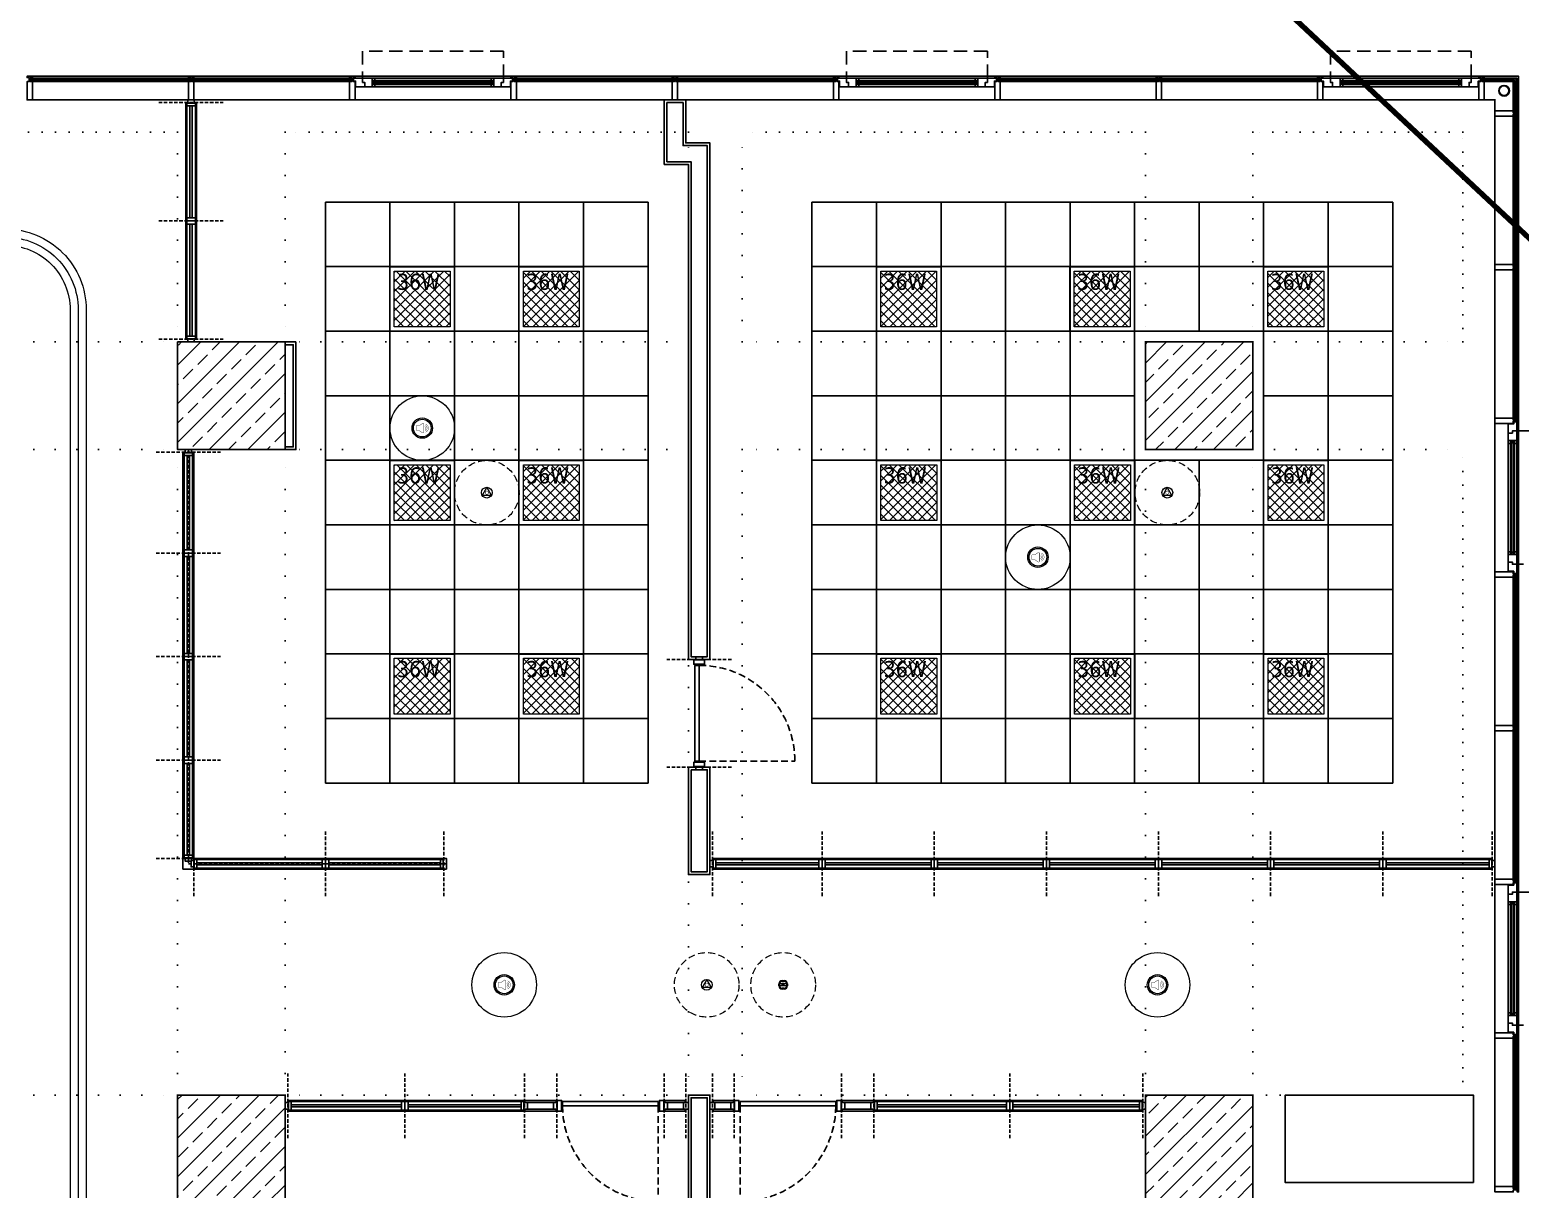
# Model space of a CAD drawing. Header units: centimetres. Extents: x 405564 to 502064, y 46284 to 60634.
# Drawn here: x 464612 to 465998, y 56045 to 57123 of the extents above; entities that cross this region are included whole.
import ezdxf
from ezdxf.enums import TextEntityAlignment as Align
from ezdxf.xclip import XClip

# ---------------------------------------------------------------- set-up
doc = ezdxf.new("R2010")
doc.units = ezdxf.units.CM
doc.header["$XCLIPFRAME"] = 0
for name, pattern in [('( Hidden )', [0.375, 0.25, -0.125]), ('ACAD_ISO07W100', [3, 0, -3]), ('BORDER', [1.75, 0.5, -0.25, 0.5, -0.25, 0, -0.25]), ('DASHDOT', [25.4, 12.7, -6.35, 0, -6.35]), ('DOT', [0.25, 0, -0.25]), ('HIDDEN', [9.525, 6.35, -3.175])]:
    doc.linetypes.add(name, pattern=pattern)
doc.layers.get('0').update_dxf_attribs({"color": 8, "lineweight": 9})
for name, color, linetype, lineweight in [('---___EB_draft00_parselsiniri', 8, 'BORDER', 9), ('0-KRCN-AYDINLATMA-130426', 8, 'Continuous', 9), ('0-KRCN-MİMARİ-220526', 8, 'Continuous', 9)]:
    doc.layers.add(name, color=color, linetype=linetype, lineweight=lineweight)
for name, color, linetype in [('0-KRCN-ASMATAVAN-130426', 8, 'Continuous'), ('AS_DOS_TERAS_UST', 8, 'ACAD_ISO07W100'), ('AS_DUV_ALCIPAN_YANGINA-SUYA DAYANIMLI', 8, 'Continuous'), ('AS_DUV_CAMBOLME', 8, 'Continuous'), ('AS_DUV_CAMBOLME_AHSAP', 8, 'Continuous'), ('AS_DUV_CAMBOLME_AKS', 8, 'HIDDEN'), ('AS_DUV_CAMBOLME_AL PROFIL', 8, 'Continuous'), ('AS_DUV_CAMBOLME_JALUZI', 8, 'Continuous'), ('AS_GOR_UZAK2', 8, 'Continuous'), ('AS_PRFL_ALU', 8, 'Continuous'), ('AS_PRFL_CAM', 8, 'Continuous'), ('AS_TA_BETONARME', 5, 'Continuous'), ('AS_TA_TARAMA', 8, 'Continuous'), ('AS_TEFR_CIHAZ', 8, 'Continuous'), ('AS_TES_SUZGEC', 171, 'Continuous')]:
    doc.layers.add(name, color=color, linetype=linetype)
doc.styles.add('2', font='arial.ttf', dxfattribs={"width": 0.9, "height": 200})
doc.styles.add('TAHOMA', font='tahoma.ttf')
pattern_1 = [(225, (17560.68, -7819.299), (17.96051, -17.96051), []), (225, (17542.72, -7819.299), (17.96051, -17.96051), [12.7, -6.35])]

# ---------------------------------------------------------------- blocks, each defined once
blk = doc.blocks.new('ABB 6131-51-24-500')
at = {"layer": '0-KRCN-AYDINLATMA-130426'}
for p, q in [((-4, -1), (-4, 1)), ((3.2, 1), (-3.2, 1)), ((-3.2, -0.8), (-3.2, 0.8)), ((-1, 4), (1, 4)), ((-1, -0.9), (-1, 1)), ((-0.8, 3.2), (0.8, 3.2)), ((1, -0.9), (1, 1)), ((3.2, 0.8), (3.2, -0.8)), ((4, 1), (4, -1)), ((3.2, -0.9), (-3.2, -0.9)), ((1, -4), (-1, -4)), ((0.8, -3.2), (-0.8, -3.2))]:
    blk.add_line(p, q, dxfattribs=at)
at = {"layer": '0-KRCN-AYDINLATMA-130426', "linetype": 'HIDDEN'}
blk.add_circle((0, 0), 30, dxfattribs=at)
at = {"layer": '0-KRCN-AYDINLATMA-130426'}
for centre, radius in [((-0.5, 0), 0.089), ((0, 0), 0.16), ((0.5, 0), 0.089)]:
    blk.add_circle(centre, radius, dxfattribs=at)
for centre, radius, start, end in [((-1, 1), 3.01, 90, 180), ((-0.8, 0.8), 2.41, 90, 180), ((0.8, 0.8), 2.41, 0, 90), ((1, 1), 3.01, 0, 90), ((-1, -1), 3.01, 180, 270), ((-0.8, -0.8), 2.41, 180, 270), ((0.8, -0.8), 2.41, 270, 0), ((1, -1), 3.01, 270, 0)]:
    blk.add_arc(centre, radius, start, end, dxfattribs=at)
blk = doc.blocks.new('AST-OD-OD')
at = {"layer": '0-KRCN-AYDINLATMA-130426'}
for p, q in [((0.3, 5), (-4, -2.5)), ((4.6, -2.5), (0.3, 5)), ((4.6, -2.5), (-4, -2.5))]:
    blk.add_line(p, q, dxfattribs=at)
at = {"layer": '0-KRCN-AYDINLATMA-130426', "linetype": 'HIDDEN'}
blk.add_circle((0.3, 0), 30, dxfattribs=at)
at = {"layer": '0-KRCN-AYDINLATMA-130426'}
blk.add_circle((0.3, 0), 5, dxfattribs=at)
at = {"layer": '0-KRCN-AYDINLATMA-130426', "style": '2'}
blk.add_text('O', height=3.43, dxfattribs=at).set_placement((0.3, 0), align=Align.MIDDLE)
blk = doc.blocks.new('ASMA TAVA TİPİ HOPARLÖR')
at = {"layer": '0-KRCN-AYDINLATMA-130426', "const_width": 0.317}
blk.add_lwpolyline([(0.3, -4.4, 0.598176), (1.3, -3.9), (1.3, 3.9, 0.598176), (0.3, 4.4), (-2.7, 2.4, -0.147433), (-3, 2.3), (-5.1, 2.3, 0.414214), (-5.7, 1.7), (-5.7, -1.7, 0.414214), (-5.1, -2.3), (-3, -2.3, -0.147433), (-2.7, -2.4)], format="xyb", close=True, dxfattribs=at)
for points in [[(2.4, 1.3, -0.601398), (2.4, -1.3)], [(2.8, 2.5, -0.658812), (2.8, -2.5)], [(3.2, 3.7, -0.680488), (3.2, -3.7)]]:
    blk.add_lwpolyline(points, format="xyb", dxfattribs=at)
at = {"layer": '0-KRCN-AYDINLATMA-130426'}
blk.add_circle((0, 0), 30, dxfattribs=at)
at = {"layer": '0-KRCN-AYDINLATMA-130426', "ltscale": 0.1}
for radius in [9.5, 8.23]:
    blk.add_circle((0, 0), radius, dxfattribs=at)
blk = doc.blocks.new('36W 60x60 cm  SIVA ALTI LED ARMATÜR')
at = {"layer": '0-KRCN-AYDINLATMA-130426'}
h = blk.add_hatch(dxfattribs=at)
h.set_pattern_fill('ANSI37', color=256, scale=2)
h.paths.add_polyline_path([(-26, 26), (26, 26), (26, -26), (-26, -26)])
for points in [[(-30, 30), (30, 30), (30, -30), (-30, -30)], [(-26, 26), (26, 26), (26, -26), (-26, -26)]]:
    blk.add_lwpolyline(points, close=True, dxfattribs=at)
at = {"layer": '0-KRCN-AYDINLATMA-130426', "insert": (-23.5, 23.5), "char_height": 15, "attachment_point": 1, "style": 'TAHOMA'}
blk.add_mtext_dynamic_manual_height_columns('{\\fTahoma|b0|i0|c162|p34;36W}', width=52.946, gutter_width=1.25, heights=[0], dxfattribs=at)
blk = doc.blocks.new('G$C27E741DA')
at = {"layer": '0-KRCN-AYDINLATMA-130426'}
for points in [[(24905.7, 9803.5), (26525.7, 9803.5, -0.414214), (26600.7, 9728.5), (26600.7, 7818.5, -0.414214), (26525.7, 7743.5), (24905.7, 7743.5, -0.414214), (24830.7, 7818.5), (24830.7, 9728.5, -0.414214)], [(24905.7, 9796), (26525.7, 9796, -0.414214), (26593.2, 9728.5), (26593.2, 7818.5, -0.414214), (26525.7, 7751), (24905.7, 7751, -0.414214), (24838.2, 7818.5), (24838.2, 9728.5, -0.414214)], [(24905.7, 9788.5), (26525.7, 9788.5, -0.414214), (26585.7, 9728.5), (26585.7, 7818.5, -0.414214), (26525.7, 7758.5), (24905.7, 7758.5, -0.414214), (24845.7, 7818.5), (24845.7, 9728.5, -0.414214)]]:
    blk.add_lwpolyline(points, format="xyb", close=True, dxfattribs=at)
for name, p in [('36W 60x60 cm  SIVA ALTI LED ARMATÜR', (26913.2, 9738.5)), ('36W 60x60 cm  SIVA ALTI LED ARMATÜR', (27033.2, 9738.5)), ('36W 60x60 cm  SIVA ALTI LED ARMATÜR', (27365.5, 9738.5)), ('36W 60x60 cm  SIVA ALTI LED ARMATÜR', (27545.5, 9738.5)), ('36W 60x60 cm  SIVA ALTI LED ARMATÜR', (27725.5, 9738.5)), ('ASMA TAVA TİPİ HOPARLÖR', (26913.2, 9618.5)), ('36W 60x60 cm  SIVA ALTI LED ARMATÜR', (26913.2, 9558.5)), ('AST-OD-OD', (26972.9, 9558.5)), ('36W 60x60 cm  SIVA ALTI LED ARMATÜR', (27033.2, 9558.5)), ('36W 60x60 cm  SIVA ALTI LED ARMATÜR', (27365.7, 9558.5)), ('36W 60x60 cm  SIVA ALTI LED ARMATÜR', (27545.7, 9558.5)), ('AST-OD-OD', (27605.7, 9558.5)), ('36W 60x60 cm  SIVA ALTI LED ARMATÜR', (27725.7, 9558.5)), ('ASMA TAVA TİPİ HOPARLÖR', (27485.7, 9498.5)), ('36W 60x60 cm  SIVA ALTI LED ARMATÜR', (26913.2, 9378.5)), ('36W 60x60 cm  SIVA ALTI LED ARMATÜR', (27033.2, 9378.5)), ('36W 60x60 cm  SIVA ALTI LED ARMATÜR', (27365.7, 9378.5)), ('36W 60x60 cm  SIVA ALTI LED ARMATÜR', (27545.7, 9378.5)), ('36W 60x60 cm  SIVA ALTI LED ARMATÜR', (27725.7, 9378.5)), ('ASMA TAVA TİPİ HOPARLÖR', (26989.4, 9101)), ('AST-OD-OD', (27177.4, 9101)), ('ABB 6131-51-24-500', (27248.8, 9101)), ('ASMA TAVA TİPİ HOPARLÖR', (27596.9, 9101))]:
    blk.add_blockref(name, p, dxfattribs=at)
blk = doc.blocks.new('OPK-site-surrounding-R01')
at = {"layer": '---___EB_draft00_parselsiniri', "linetype": 'DASHDOT', "ltscale": 5, "const_width": 5, "flags": 128}
blk.add_lwpolyline([(-303.7, 52.5), (22545.3, 391.1), (23723.4, -711), (24047.6, -4450), (-299.9, -4450)], close=True, dxfattribs=at)
blk = doc.blocks.new('catı yagmur inis tip')
at = {"linetype": 'ByBlock'}
for radius in [5, 4.5]:
    blk.add_circle((0, 0), radius, dxfattribs=at)
blk = doc.blocks.new('CBD5 100x300')
at = {"layer": 'AS_DUV_CAMBOLME_AHSAP'}
blk.add_lwpolyline([(-4, 8), (0, 8), (0, 97), (-4, 97)], close=True, dxfattribs=at)
at = {"layer": 'AS_DUV_CAMBOLME_AKS', "ltscale": 0.5}
for points in [[(30, 102.5), (-30, 102.5)], [(30, 2.5), (-30, 2.5)]]:
    blk.add_lwpolyline(points, dxfattribs=at)
at = {"layer": 'AS_DUV_CAMBOLME_AKS'}
blk.add_lwpolyline([(0, 8), (89, 8, 0.414214), (0, 97)], format="xyb", dxfattribs=at)
at = {"layer": 'AS_DUV_CAMBOLME_AL PROFIL'}
for points in [[(-5, 102), (5, 102), (5, 98), (-5, 98)], [(3, 102), (-3, 102), (-3, 105), (3, 105)], [(-5, 3), (5, 3), (5, 7), (-5, 7)], [(3, 3), (-3, 3), (-3, 0), (3, 0)]]:
    blk.add_lwpolyline(points, close=True, dxfattribs=at)
blk = doc.blocks.new('CBD2 225x300')
at = {"layer": 'AS_DUV_CAMBOLME'}
for points in [[(-4, -3), (-5, -3), (-5, -112), (-4, -112)], [(5, -3), (4, -3), (4, -5.5), (4, -112), (5, -112)], [(-4, -113), (-5, -113), (-5, -222), (-4, -222), (-4, -219.5)], [(5, -113), (4, -113), (4, -222), (5, -222)]]:
    blk.add_lwpolyline(points, close=True, dxfattribs=at)
at = {"layer": 'AS_DUV_CAMBOLME_AKS', "ltscale": 0.5}
for points in [[(-30, -2.5), (30, -2.5)], [(-30, -112.5), (30, -112.5)], [(-30, -222.5), (30, -222.5)]]:
    blk.add_lwpolyline(points, dxfattribs=at)
at = {"layer": 'AS_DUV_CAMBOLME_AL PROFIL'}
for points in [[(-3, -3), (3, -3), (3, 0), (-3, 0)], [(-4, -3), (4, -3), (4, -5.5), (-4, -5.5)], [(-4, -112.5), (4, -112.5), (4, -109.5), (-4, -109.5)], [(-4, -112.5), (4, -112.5), (4, -115.5), (-4, -115.5)], [(-4, -222), (4, -222), (4, -219.5), (-4, -219.5)], [(-3, -222), (3, -222), (3, -225), (-3, -225)]]:
    blk.add_lwpolyline(points, close=True, dxfattribs=at)
at = {"layer": 'AS_DUV_CAMBOLME_JALUZI'}
for points in [[(1, -5.5), (-1, -5.5), (-1, -109.5), (1, -109.5)], [(1, -115.5), (-1, -115.5), (-1, -219.5), (1, -219.5)]]:
    blk.add_lwpolyline(points, close=True, dxfattribs=at)
blk = doc.blocks.new('CBD3 385+240x300')
at = {"layer": 'AS_DUV_CAMBOLME'}
for points in [[(-4, -3), (-5, -3), (-5, -95.75), (-4, -95.75)], [(5, -3), (4, -3), (4, -5.5), (4, -95.75), (5, -95.75)], [(-4, -96.75), (-5, -96.75), (-5, -192), (-4, -192)], [(5, -96.75), (4, -96.75), (4, -192), (5, -192)], [(-4, -193), (-5, -193), (-5, -288.25), (-4, -288.25)], [(5, -193), (4, -193), (4, -288.25), (5, -288.25)], [(-4, -289.25), (-5, -289.25), (-5, -379.5), (-4, -379.5), (-4, -377)], [(5, -289.25), (4, -289.25), (4, -379.5), (5, -379.5)], [(127, -381), (127, -380), (5.5, -380), (5.5, -381), (8, -381)], [(237, -381), (237, -380), (128, -380), (128, -381)], [(127, -390), (127, -389), (5.5, -389), (5.5, -390)], [(237, -390), (237, -389), (234.5, -389), (128, -389), (128, -390)]]:
    blk.add_lwpolyline(points, close=True, dxfattribs=at)
at = {"layer": 'AS_DUV_CAMBOLME_AKS', "ltscale": 0.5}
for points in [[(0, 0), (0, -385), (240, -385)], [(-30, -2.5), (30, -2.5)], [(-30, -96.25), (30, -96.25)], [(-30, -192.5), (30, -192.5)], [(-30, -288.75), (30, -288.75)], [(5, -355), (5, -415)], [(127.5, -355), (127.5, -415)], [(237.5, -355), (237.5, -415)], [(-30, -380), (30, -380)]]:
    blk.add_lwpolyline(points, dxfattribs=at)
at = {"layer": 'AS_DUV_CAMBOLME_AL PROFIL'}
for points in [[(-3, -3), (3, -3), (3, 0), (-3, 0)], [(-4, -3), (4, -3), (4, -5.5), (-4, -5.5)], [(-4, -96.25), (4, -96.25), (4, -93.25), (-4, -93.25)], [(-4, -96.25), (4, -96.25), (4, -99.25), (-4, -99.25)], [(-4, -192.5), (4, -192.5), (4, -189.5), (-4, -189.5)], [(-4, -192.5), (4, -192.5), (4, -195.5), (-4, -195.5)], [(-4, -288.75), (4, -288.75), (4, -285.75), (-4, -285.75)], [(-4, -288.75), (4, -288.75), (4, -291.75), (-4, -291.75)], [(-5, -390), (5, -390), (5, -380), (-5, -380)], [(-4, -379.5), (4, -379.5), (4, -377), (-4, -377)], [(-3, -379.5), (3, -379.5), (3, -382.5), (-3, -382.5)], [(5.5, -382), (5.5, -388), (2.5, -388), (2.5, -382)], [(5.5, -381), (5.5, -389), (8, -389), (8, -381)], [(127.5, -381), (127.5, -389), (124.5, -389), (124.5, -381)], [(127.5, -381), (127.5, -389), (130.5, -389), (130.5, -381)], [(237, -381), (237, -389), (234.5, -389), (234.5, -381)], [(237, -380), (237, -390), (240, -390), (240, -380)]]:
    blk.add_lwpolyline(points, close=True, dxfattribs=at)
at = {"layer": 'AS_DUV_CAMBOLME_JALUZI'}
for points in [[(1, -5.5), (-1, -5.5), (-1, -93.25), (1, -93.25)], [(1, -189.5), (-1, -189.5), (-1, -99.25), (1, -99.25)], [(1, -195.5), (-1, -195.5), (-1, -285.75), (1, -285.75)], [(1, -291.75), (-1, -291.75), (-1, -377), (1, -377)], [(124.5, -386), (124.5, -384), (8, -384), (8, -386)], [(234.5, -386), (234.5, -384), (130.5, -384), (130.5, -386)]]:
    blk.add_lwpolyline(points, close=True, dxfattribs=at)
blk = doc.blocks.new('CBD4 730x300')
at = {"layer": 'AS_DUV_CAMBOLME'}
for points in [[(3, 5), (3, 4), (5.5, 4), (103.8, 4), (103.8, 5)], [(208.1, 5), (104.8, 5), (104.8, 4), (208.1, 4)], [(312.4, 5), (209.1, 5), (209.1, 4), (312.4, 4)], [(416.6, 5), (313.4, 5), (313.4, 4), (416.6, 4)], [(520.9, 5), (417.6, 5), (417.6, 4), (520.9, 4)], [(625.2, 5), (521.9, 5), (521.9, 4), (625.2, 4)], [(626.2, 5), (626.2, 4), (727, 4), (727, 5)], [(3, -4), (3, -5), (103.8, -5), (103.8, -4)], [(208.1, -4), (104.8, -4), (104.8, -5), (208.1, -5)], [(312.4, -4), (209.1, -4), (209.1, -5), (312.4, -5)], [(416.6, -4), (313.4, -4), (313.4, -5), (416.6, -5)], [(520.9, -4), (417.6, -4), (417.6, -5), (520.9, -5)], [(625.2, -4), (521.9, -4), (521.9, -5), (625.2, -5)], [(626.2, -4), (626.2, -5), (727, -5), (727, -4), (724.5, -4)]]:
    blk.add_lwpolyline(points, close=True, dxfattribs=at)
at = {"layer": 'AS_DUV_CAMBOLME_AKS', "ltscale": 0.5}
for points in [[(2.5, -30), (2.5, 30)], [(104.3, -30), (104.3, 30)], [(208.6, -30), (208.6, 30)], [(312.9, -30), (312.9, 30)], [(417.1, -30), (417.1, 30)], [(521.4, -30), (521.4, 30)], [(625.7, -30), (625.7, 30)], [(727.5, -30), (727.5, 30)]]:
    blk.add_lwpolyline(points, dxfattribs=at)
at = {"layer": 'AS_DUV_CAMBOLME_AL PROFIL'}
for points in [[(3, -3), (3, 3), (0, 3), (0, -3)], [(3, -4), (3, 4), (5.5, 4), (5.5, -4)], [(104.3, -4), (104.3, 4), (101.3, 4), (101.3, -4)], [(104.3, -4), (104.3, 4), (107.3, 4), (107.3, -4)], [(208.6, -4), (208.6, 4), (205.6, 4), (205.6, -4)], [(208.6, -4), (208.6, 4), (211.6, 4), (211.6, -4)], [(312.9, -4), (312.9, 4), (309.9, 4), (309.9, -4)], [(312.9, -4), (312.9, 4), (315.9, 4), (315.9, -4)], [(417.1, -4), (417.1, 4), (414.1, 4), (414.1, -4)], [(417.1, -4), (417.1, 4), (420.1, 4), (420.1, -4)], [(521.4, -4), (521.4, 4), (518.4, 4), (518.4, -4)], [(521.4, -4), (521.4, 4), (524.4, 4), (524.4, -4)], [(625.7, -4), (625.7, 4), (622.7, 4), (622.7, -4)], [(625.7, -4), (625.7, 4), (628.7, 4), (628.7, -4)], [(727, -4), (727, 4), (724.5, 4), (724.5, -4)], [(727, -3), (727, 3), (730, 3), (730, -3)]]:
    blk.add_lwpolyline(points, close=True, dxfattribs=at)
at = {"layer": 'AS_DUV_CAMBOLME_JALUZI'}
for points in [[(5.5, 1), (5.5, -1), (101.3, -1), (101.3, 1)], [(205.6, 1), (107.3, 1), (107.3, -1), (205.6, -1)], [(309.9, 1), (211.6, 1), (211.6, -1), (309.9, -1)], [(414.1, 1), (315.9, 1), (315.9, -1), (414.1, -1)], [(518.4, 1), (420.1, 1), (420.1, -1), (518.4, -1)], [(622.7, 1), (524.4, 1), (524.4, -1), (622.7, -1)], [(628.7, 1), (628.7, -1), (724.5, -1), (724.5, 1)]]:
    blk.add_lwpolyline(points, close=True, dxfattribs=at)
blk = doc.blocks.new('CBD6 375x300')
at = {"layer": 'AS_DUV_CAMBOLME'}
for points in [[(-264.25, 5), (-264.25, 4), (-372, 4), (-372, 5)], [(-153, 5), (-153, 4), (-155.5, 4), (-263.25, 4), (-263.25, 5)], [(-264.25, -4), (-264.25, -5), (-372, -5), (-372, -4), (-369.5, -4)], [(-153, -4), (-153, -5), (-263.25, -5), (-263.25, -4)]]:
    blk.add_lwpolyline(points, close=True, dxfattribs=at)
at = {"layer": 'AS_DUV_CAMBOLME_AHSAP'}
for points in [[(-123, 5), (-123, 3), (-152, 3), (-152, 5)], [(-28, 4), (-28, 0), (-117, 0), (-117, 4)], [(-3, 5), (-3, 3), (-22, 3), (-22, 5)], [(-123, -3), (-123, -5), (-152, -5), (-152, -3)], [(-3, -3), (-3, -5), (-22, -5), (-22, -3)]]:
    blk.add_lwpolyline(points, close=True, dxfattribs=at)
at = {"layer": 'AS_DUV_CAMBOLME_AKS', "ltscale": 0.5}
for points in [[(-372.5, -30), (-372.5, 30)], [(-263.75, -30), (-263.75, 30)], [(-152.5, -30), (-152.5, 30)], [(-122.5, -30), (-122.5, 30)], [(-22.5, -30), (-22.5, 30)], [(-2.5, -30), (-2.5, 30)]]:
    blk.add_lwpolyline(points, dxfattribs=at)
at = {"layer": 'AS_DUV_CAMBOLME_AKS'}
blk.add_lwpolyline([(-28, 0), (-28, -89, -0.4142136), (-117, 0)], format="xyb", dxfattribs=at)
at = {"layer": 'AS_DUV_CAMBOLME_AL PROFIL'}
for points in [[(-372, -3), (-372, 3), (-375, 3), (-375, -3)], [(-372, -4), (-372, 4), (-369.5, 4), (-369.5, -4)], [(-263.75, -4), (-263.75, 4), (-266.75, 4), (-266.75, -4)], [(-263.75, -4), (-263.75, 4), (-260.75, 4), (-260.75, -4)], [(-153, -4), (-153, 4), (-155.5, 4), (-155.5, -4)], [(-153, -3), (-153, 3), (-149.5, 3), (-149.5, -3)], [(-122, -3), (-122, 3), (-125.5, 3), (-125.5, -3)], [(-122, 5), (-122, -5), (-118, -5), (-118, 5)], [(-23, 5), (-23, -5), (-27, -5), (-27, 5)], [(-23, -3), (-23, 3), (-19.5, 3), (-19.5, -3)], [(0, -3), (0, 3), (-4.5, 3), (-4.5, -3)]]:
    blk.add_lwpolyline(points, close=True, dxfattribs=at)
at = {"layer": 'AS_DUV_CAMBOLME_JALUZI'}
for points in [[(-266.75, 1), (-266.75, -1), (-369.5, -1), (-369.5, 1)], [(-155.5, 1), (-155.5, -1), (-260.75, -1), (-260.75, 1)]]:
    blk.add_lwpolyline(points, close=True, dxfattribs=at)
blk = doc.blocks.new('CBD7 405x300')
at = {"layer": 'AS_DUV_CAMBOLME'}
for points in [[(153, 5), (153, 4), (155.5, 4), (278.25, 4), (278.25, 5)], [(279.25, 5), (279.25, 4), (402, 4), (402, 5)], [(153, -4), (153, -5), (278.25, -5), (278.25, -4)], [(279.25, -4), (279.25, -5), (402, -5), (402, -4), (399.5, -4)]]:
    blk.add_lwpolyline(points, close=True, dxfattribs=at)
at = {"layer": 'AS_DUV_CAMBOLME_AHSAP'}
for points in [[(3, 5), (3, 3), (22, 3), (22, 5)], [(28, 4), (28, 0), (117, 0), (117, 4)], [(123, 5), (123, 3), (152, 3), (152, 5)], [(3, -3), (3, -5), (22, -5), (22, -3)], [(123, -3), (123, -5), (152, -5), (152, -3)]]:
    blk.add_lwpolyline(points, close=True, dxfattribs=at)
at = {"layer": 'AS_DUV_CAMBOLME_AKS', "ltscale": 0.5}
for points in [[(2.5, -30), (2.5, 30)], [(22.5, -30), (22.5, 30)], [(122.5, -30), (122.5, 30)], [(152.5, -30), (152.5, 30)], [(278.75, -30), (278.75, 30)], [(402.5, -30), (402.5, 30)]]:
    blk.add_lwpolyline(points, dxfattribs=at)
at = {"layer": 'AS_DUV_CAMBOLME_AKS'}
blk.add_lwpolyline([(28, 0), (28, -89, 0.4142136), (117, 0)], format="xyb", dxfattribs=at)
at = {"layer": 'AS_DUV_CAMBOLME_AL PROFIL'}
for points in [[(0, -3), (0, 3), (4.5, 3), (4.5, -3)], [(23, -3), (23, 3), (19.5, 3), (19.5, -3)], [(23, 5), (23, -5), (27, -5), (27, 5)], [(122, 5), (122, -5), (118, -5), (118, 5)], [(122, -3), (122, 3), (125.5, 3), (125.5, -3)], [(153, -3), (153, 3), (149.5, 3), (149.5, -3)], [(153, -4), (153, 4), (155.5, 4), (155.5, -4)], [(278.75, -4), (278.75, 4), (275.75, 4), (275.75, -4)], [(278.75, -4), (278.75, 4), (281.75, 4), (281.75, -4)], [(402, -4), (402, 4), (399.5, 4), (399.5, -4)], [(402, -3), (402, 3), (405, 3), (405, -3)]]:
    blk.add_lwpolyline(points, close=True, dxfattribs=at)
at = {"layer": 'AS_DUV_CAMBOLME_JALUZI'}
for points in [[(155.5, 1), (155.5, -1), (275.75, -1), (275.75, 1)], [(281.75, 1), (281.75, -1), (399.5, -1), (399.5, 1)]]:
    blk.add_lwpolyline(points, close=True, dxfattribs=at)
blk = doc.blocks.new('A$C6A10300A')
at = {"layer": 'AS_TA_TARAMA'}
h = blk.add_hatch(dxfattribs=at)
h.set_pattern_fill('ANSI33', color=256, scale=4, angle=180)
h.set_pattern_definition(pattern_1)
h.paths.add_polyline_path([(26685.68, -3801.45), (26785.68, -3801.45), (26785.68, -3901.45), (26685.68, -3901.45)])
h = blk.add_hatch(dxfattribs=at)
h.set_pattern_fill('ANSI33', color=256, scale=4, angle=180)
h.set_pattern_definition(pattern_1)
h.paths.add_polyline_path([(27585.68, -3801.45), (27685.68, -3801.45), (27685.68, -3901.45), (27585.68, -3901.45)])
h = blk.add_hatch(dxfattribs=at)
h.set_pattern_fill('ANSI33', color=256, scale=4, angle=180)
h.set_pattern_definition(pattern_1)
h.paths.add_polyline_path([(26685.68, -4501.45), (26785.68, -4501.45), (26785.68, -4601.45), (26685.68, -4601.45)])
h = blk.add_hatch(dxfattribs=at)
h.set_pattern_fill('ANSI33', color=256, scale=4, angle=180)
h.set_pattern_definition(pattern_1)
h.paths.add_polyline_path([(27585.68, -4501.45), (27685.68, -4501.45), (27685.68, -4601.45), (27585.68, -4601.45)])
at = {"layer": 'AS_DOS_TERAS_UST', "linetype": 'DOT', "ltscale": 80}
for p, q in [((26685.68, -3606.45), (26685.68, -3801.45)), ((26785.68, -3606.45), (26785.68, -3801.45)), ((27160.68, -3801.45), (27160.68, -3606.45)), ((27210.68, -3801.45), (27210.68, -3606.45)), ((27585.68, -3606.45), (27585.68, -3801.45)), ((27685.68, -3606.45), (27685.68, -3801.45)), ((26310.68, -3801.45), (26685.68, -3801.45)), ((27160.68, -3801.45), (26785.68, -3801.45)), ((27585.68, -3801.45), (27210.68, -3801.45)), ((27685.68, -3801.45), (27880.68, -3801.45)), ((26310.68, -3901.45), (26685.68, -3901.45)), ((26685.68, -4501.45), (26685.68, -3901.45)), ((27160.68, -3901.45), (26785.68, -3901.45)), ((26785.68, -4501.45), (26785.68, -3901.45)), ((27160.68, -3901.45), (27160.68, -4501.45)), ((27210.68, -3901.45), (27210.68, -4501.45)), ((27585.68, -3901.45), (27210.68, -3901.45)), ((27585.68, -4501.45), (27585.68, -3901.45)), ((27685.68, -4501.45), (27685.68, -3901.45)), ((27685.68, -3901.45), (27880.68, -3901.45)), ((26310.68, -4501.45), (26685.68, -4501.45)), ((27160.68, -4501.45), (26785.68, -4501.45)), ((27585.68, -4501.45), (27210.68, -4501.45))]:
    blk.add_line(p, q, dxfattribs=at)
at = {"layer": 'AS_DOS_TERAS_UST', "linetype": 'DOT', "ltscale": 50}
for points in [[(27685.68, -4601.45), (27910.68, -4601.45), (27910.68, -3576.45), (23985.68, -3576.45), (23985.68, -3801.45)], [(26685.68, -3606.45), (26310.68, -3606.45)], [(27160.68, -3606.45), (26785.68, -3606.45)], [(27585.68, -3606.45), (27210.68, -3606.45)], [(27880.68, -3801.45), (27880.68, -3606.45), (27685.68, -3606.45)], [(27685.68, -4501.45), (27880.68, -4501.45), (27880.68, -3901.45)]]:
    blk.add_lwpolyline(points, dxfattribs=at)
at = {"layer": 'AS_DUV_ALCIPAN_YANGINA-SUYA DAYANIMLI'}
for points in [[(27158.18, -3576.45), (27158.18, -3616.45), (27180.68, -3616.45), (27180.68, -4096.52), (27160.68, -4096.52), (27160.68, -3636.45), (27138.18, -3636.45), (27138.18, -3576.45)], [(27155.68, -3578.95), (27140.68, -3578.95), (27140.68, -3633.95), (27163.18, -3633.95), (27163.18, -4094.02), (27178.18, -4094.02), (27178.18, -3618.95), (27155.68, -3618.95)], [(26795.68, -3801.45), (26785.68, -3801.45), (26785.68, -3803.95), (26793.18, -3803.95), (26793.18, -3898.95), (26785.68, -3898.95), (26785.68, -3901.45), (26795.68, -3901.45)], [(27160.68, -4196.52), (27160.68, -4296.45), (27180.68, -4296.45), (27180.68, -4196.52)], [(27163.18, -4199.02), (27163.18, -4293.95), (27178.18, -4293.95), (27178.18, -4199.02)], [(26735.68, -5598.95), (26735.68, -5601.45), (26685.68, -5601.45), (26685.68, -5161.45), (27160.68, -5161.45), (27160.68, -4501.45), (27180.68, -4501.45), (27180.68, -5161.45), (27665.68, -5161.45), (27665.68, -5163.95), (27178.18, -5163.95), (27178.18, -4503.95), (27163.18, -4503.95), (27163.18, -5163.95), (26688.18, -5163.95), (26688.18, -5598.95)]]:
    blk.add_lwpolyline(points, close=True, dxfattribs=at)
at = {"layer": 'AS_GOR_UZAK2', "linetype": '( Hidden )', "ltscale": 50}
for points in [[(26988.68, -3556.15), (26988.68, -3531.15), (26857.68, -3531.15), (26857.68, -3556.15)], [(27438.68, -3556.15), (27438.68, -3531.15), (27307.68, -3531.15), (27307.68, -3556.15)], [(27888.68, -3556.15), (27888.68, -3531.15), (27757.68, -3531.15), (27757.68, -3556.15)], [(27930.98, -3884.17), (27955.98, -3884.17), (27955.98, -4008.03), (27930.98, -4008.03)], [(27930.98, -4312.74), (27955.98, -4312.74), (27955.98, -4436.6), (27930.98, -4436.6)]]:
    blk.add_lwpolyline(points, dxfattribs=at)
at = {"layer": 'AS_GOR_UZAK2'}
for points in [[(26550.68, -3554.45), (26695.68, -3554.45)], [(26695.68, -3559.45), (26550.68, -3559.45)], [(26700.68, -3554.45), (26845.68, -3554.45)], [(26845.68, -3559.45), (26700.68, -3559.45)], [(26995.68, -3554.45), (26850.68, -3554.45)], [(27000.68, -3554.45), (27145.68, -3554.45)], [(27145.68, -3559.45), (27000.68, -3559.45)], [(27150.68, -3554.45), (27295.68, -3554.45)], [(27295.68, -3559.45), (27150.68, -3559.45)], [(27445.68, -3554.45), (27300.68, -3554.45)], [(27450.68, -3554.45), (27595.68, -3554.45)], [(27595.68, -3559.45), (27450.68, -3559.45)], [(27600.68, -3554.45), (27745.68, -3554.45)], [(27745.68, -3559.45), (27600.68, -3559.45)], [(27895.68, -3554.45), (27750.68, -3554.45)], [(27932.68, -3586.45), (27932.68, -3554.45), (27900.68, -3554.45)], [(27900.68, -3559.45), (27927.68, -3559.45), (27927.68, -3586.45)], [(26550.68, -3576.45), (26695.68, -3576.45)], [(26700.68, -3576.45), (26845.68, -3576.45)], [(26995.68, -3576.45), (26850.68, -3576.45)], [(27000.68, -3576.45), (27145.68, -3576.45)], [(27150.68, -3576.45), (27295.68, -3576.45)], [(27445.68, -3576.45), (27300.68, -3576.45)], [(27450.68, -3576.45), (27595.68, -3576.45)], [(27600.68, -3576.45), (27745.68, -3576.45)], [(27895.68, -3576.45), (27750.68, -3576.45)], [(27910.68, -3586.45), (27910.68, -3576.45), (27900.68, -3576.45)], [(27910.68, -3591.45), (27910.68, -3729.31)], [(27927.68, -3729.31), (27927.68, -3591.45)], [(27932.68, -3591.45), (27932.68, -3729.31)], [(27910.68, -3734.31), (27910.68, -3872.17)], [(27927.68, -3872.17), (27927.68, -3734.31)], [(27932.68, -3734.31), (27932.68, -3872.17)], [(27910.68, -4015.03), (27910.68, -3877.17)], [(27932.68, -4015.03), (27932.68, -3877.17)], [(27910.68, -4020.03), (27910.68, -4157.88)], [(27927.68, -4157.88), (27927.68, -4020.03)], [(27932.68, -4020.03), (27932.68, -4157.88)], [(27910.68, -4162.88), (27910.68, -4300.74)], [(27927.68, -4300.74), (27927.68, -4162.88)], [(27932.68, -4162.88), (27932.68, -4300.74)], [(27910.68, -4443.6), (27910.68, -4305.74)], [(27932.68, -4443.6), (27932.68, -4305.74)], [(27910.68, -4448.6), (27910.68, -4586.45)], [(27927.68, -4586.45), (27927.68, -4448.6)], [(27932.68, -4448.6), (27932.68, -4586.45)]]:
    blk.add_lwpolyline(points, dxfattribs=at)
at = {"layer": 'AS_PRFL_ALU'}
for points in [[(26548.68, -3559.45), (26550.68, -3559.45), (26550.68, -3576.45), (26545.68, -3576.45), (26545.68, -3559.45), (26547.68, -3559.45), (26547.68, -3555.65), (26545.68, -3555.65), (26545.68, -3554.45), (26550.68, -3554.45), (26550.68, -3555.65), (26548.68, -3555.65)], [(26549.38, -3556.75), (26549.38, -3558.35), (26550.28, -3558.35), (26550.28, -3556.75)], [(26698.68, -3559.45), (26700.68, -3559.45), (26700.68, -3576.45), (26695.68, -3576.45), (26695.68, -3559.45), (26697.68, -3559.45), (26697.68, -3555.65), (26695.68, -3555.65), (26695.68, -3554.45), (26700.68, -3554.45), (26700.68, -3555.65), (26698.68, -3555.65)], [(26696.98, -3556.75), (26696.98, -3558.35), (26696.08, -3558.35), (26696.08, -3556.75)], [(26699.38, -3556.75), (26699.38, -3558.35), (26700.28, -3558.35), (26700.28, -3556.75)], [(26848.68, -3559.45), (26850.68, -3559.45), (26850.68, -3576.45), (26845.68, -3576.45), (26845.68, -3559.45), (26847.68, -3559.45), (26847.68, -3555.65), (26845.68, -3555.65), (26845.68, -3554.45), (26850.68, -3554.45), (26850.68, -3555.65), (26848.68, -3555.65)], [(26846.98, -3556.75), (26846.98, -3558.35), (26846.08, -3558.35), (26846.08, -3556.75)], [(26857.68, -3556.15), (26857.68, -3560.15), (26859.68, -3560.15), (26859.68, -3564.15), (26866.68, -3564.15), (26866.68, -3556.15)], [(26866.68, -3556.15), (26866.68, -3558.25), (26869.18, -3558.25), (26869.18, -3556.15)], [(26867.18, -3560.95), (26867.18, -3559.35), (26868.78, -3559.35), (26868.78, -3560.95)], [(26979.68, -3556.15), (26979.68, -3558.25), (26977.18, -3558.25), (26977.18, -3556.15)], [(26979.18, -3560.95), (26979.18, -3559.35), (26977.58, -3559.35), (26977.58, -3560.95)], [(26988.68, -3556.15), (26988.68, -3560.15), (26986.68, -3560.15), (26986.68, -3564.15), (26979.68, -3564.15), (26979.68, -3556.15)], [(26997.18, -3556.15), (26997.18, -3558.95), (26995.18, -3558.95), (26995.18, -3564.15), (26986.68, -3564.15), (26986.68, -3560.15), (26988.68, -3560.15), (26988.68, -3556.15)], [(26998.68, -3559.45), (27000.68, -3559.45), (27000.68, -3576.45), (26995.68, -3576.45), (26995.68, -3559.45), (26997.68, -3559.45), (26997.68, -3555.65), (26995.68, -3555.65), (26995.68, -3554.45), (27000.68, -3554.45), (27000.68, -3555.65), (26998.68, -3555.65)], [(26999.38, -3556.75), (26999.38, -3558.35), (27000.28, -3558.35), (27000.28, -3556.75)], [(27148.68, -3559.45), (27150.68, -3559.45), (27150.68, -3576.45), (27145.68, -3576.45), (27145.68, -3559.45), (27147.68, -3559.45), (27147.68, -3555.65), (27145.68, -3555.65), (27145.68, -3554.45), (27150.68, -3554.45), (27150.68, -3555.65), (27148.68, -3555.65)], [(27146.98, -3556.75), (27146.98, -3558.35), (27146.08, -3558.35), (27146.08, -3556.75)], [(27149.38, -3556.75), (27149.38, -3558.35), (27150.28, -3558.35), (27150.28, -3556.75)], [(27298.68, -3559.45), (27300.68, -3559.45), (27300.68, -3576.45), (27295.68, -3576.45), (27295.68, -3559.45), (27297.68, -3559.45), (27297.68, -3555.65), (27295.68, -3555.65), (27295.68, -3554.45), (27300.68, -3554.45), (27300.68, -3555.65), (27298.68, -3555.65)], [(27296.98, -3556.75), (27296.98, -3558.35), (27296.08, -3558.35), (27296.08, -3556.75)], [(27307.68, -3556.15), (27307.68, -3560.15), (27309.68, -3560.15), (27309.68, -3564.15), (27316.68, -3564.15), (27316.68, -3556.15)], [(27316.68, -3556.15), (27316.68, -3558.25), (27319.18, -3558.25), (27319.18, -3556.15)], [(27317.18, -3560.95), (27317.18, -3559.35), (27318.78, -3559.35), (27318.78, -3560.95)], [(27429.68, -3556.15), (27429.68, -3558.25), (27427.18, -3558.25), (27427.18, -3556.15)], [(27429.18, -3560.95), (27429.18, -3559.35), (27427.58, -3559.35), (27427.58, -3560.95)], [(27438.68, -3556.15), (27438.68, -3560.15), (27436.68, -3560.15), (27436.68, -3564.15), (27429.68, -3564.15), (27429.68, -3556.15)], [(27447.18, -3556.15), (27447.18, -3558.95), (27445.18, -3558.95), (27445.18, -3564.15), (27436.68, -3564.15), (27436.68, -3560.15), (27438.68, -3560.15), (27438.68, -3556.15)], [(27448.68, -3559.45), (27450.68, -3559.45), (27450.68, -3576.45), (27445.68, -3576.45), (27445.68, -3559.45), (27447.68, -3559.45), (27447.68, -3555.65), (27445.68, -3555.65), (27445.68, -3554.45), (27450.68, -3554.45), (27450.68, -3555.65), (27448.68, -3555.65)], [(27449.38, -3556.75), (27449.38, -3558.35), (27450.28, -3558.35), (27450.28, -3556.75)], [(27598.68, -3559.45), (27600.68, -3559.45), (27600.68, -3576.45), (27595.68, -3576.45), (27595.68, -3559.45), (27597.68, -3559.45), (27597.68, -3555.65), (27595.68, -3555.65), (27595.68, -3554.45), (27600.68, -3554.45), (27600.68, -3555.65), (27598.68, -3555.65)], [(27596.98, -3556.75), (27596.98, -3558.35), (27596.08, -3558.35), (27596.08, -3556.75)], [(27599.38, -3556.75), (27599.38, -3558.35), (27600.28, -3558.35), (27600.28, -3556.75)], [(27748.68, -3559.45), (27750.68, -3559.45), (27750.68, -3576.45), (27745.68, -3576.45), (27745.68, -3559.45), (27747.68, -3559.45), (27747.68, -3555.65), (27745.68, -3555.65), (27745.68, -3554.45), (27750.68, -3554.45), (27750.68, -3555.65), (27748.68, -3555.65)], [(27746.98, -3556.75), (27746.98, -3558.35), (27746.08, -3558.35), (27746.08, -3556.75)], [(27757.68, -3556.15), (27757.68, -3560.15), (27759.68, -3560.15), (27759.68, -3564.15), (27766.68, -3564.15), (27766.68, -3556.15)], [(27766.68, -3556.15), (27766.68, -3558.25), (27769.18, -3558.25), (27769.18, -3556.15)], [(27767.18, -3560.95), (27767.18, -3559.35), (27768.78, -3559.35), (27768.78, -3560.95)], [(27879.68, -3556.15), (27879.68, -3558.25), (27877.18, -3558.25), (27877.18, -3556.15)], [(27879.18, -3560.95), (27879.18, -3559.35), (27877.58, -3559.35), (27877.58, -3560.95)], [(27888.68, -3556.15), (27888.68, -3560.15), (27886.68, -3560.15), (27886.68, -3564.15), (27879.68, -3564.15), (27879.68, -3556.15)], [(27897.18, -3556.15), (27897.18, -3558.95), (27895.18, -3558.95), (27895.18, -3564.15), (27886.68, -3564.15), (27886.68, -3560.15), (27888.68, -3560.15), (27888.68, -3556.15)], [(27898.68, -3559.45), (27900.68, -3559.45), (27900.68, -3576.45), (27895.68, -3576.45), (27895.68, -3559.45), (27897.68, -3559.45), (27897.68, -3555.65), (27895.68, -3555.65), (27895.68, -3554.45), (27900.68, -3554.45), (27900.68, -3555.65), (27898.68, -3555.65)], [(27930.38, -3556.75), (27899.38, -3556.75), (27899.38, -3556.15), (27930.98, -3556.15), (27930.98, -3587.75), (27930.38, -3587.75)], [(27899.38, -3556.75), (27899.38, -3558.35), (27900.28, -3558.35), (27900.28, -3556.75)], [(27928.18, -3558.95), (27928.18, -3587.75), (27928.78, -3587.75), (27928.78, -3558.35), (27899.38, -3558.35), (27899.38, -3558.95)], [(26866.68, -3564.15), (26866.68, -3562.05), (26869.18, -3562.05), (26869.18, -3564.15)], [(26979.68, -3564.15), (26979.68, -3562.05), (26977.18, -3562.05), (26977.18, -3564.15)], [(27316.68, -3564.15), (27316.68, -3562.05), (27319.18, -3562.05), (27319.18, -3564.15)], [(27429.68, -3564.15), (27429.68, -3562.05), (27427.18, -3562.05), (27427.18, -3564.15)], [(27766.68, -3564.15), (27766.68, -3562.05), (27769.18, -3562.05), (27769.18, -3564.15)], [(27879.68, -3564.15), (27879.68, -3562.05), (27877.18, -3562.05), (27877.18, -3564.15)], [(27927.68, -3589.45), (27927.68, -3591.45), (27910.68, -3591.45), (27910.68, -3586.45), (27927.68, -3586.45), (27927.68, -3588.45), (27931.48, -3588.45), (27931.48, -3586.45), (27932.68, -3586.45), (27932.68, -3591.45), (27931.48, -3591.45), (27931.48, -3589.45)], [(27930.38, -3587.75), (27928.78, -3587.75), (27928.78, -3586.85), (27930.38, -3586.85)], [(27930.38, -3590.15), (27928.78, -3590.15), (27928.78, -3591.05), (27930.38, -3591.05)], [(27927.68, -3732.31), (27927.68, -3734.31), (27910.68, -3734.31), (27910.68, -3729.31), (27927.68, -3729.31), (27927.68, -3731.31), (27931.48, -3731.31), (27931.48, -3729.31), (27932.68, -3729.31), (27932.68, -3734.31), (27931.48, -3734.31), (27931.48, -3732.31)], [(27930.38, -3730.61), (27928.78, -3730.61), (27928.78, -3729.71), (27930.38, -3729.71)], [(27930.38, -3733.01), (27928.78, -3733.01), (27928.78, -3733.91), (27930.38, -3733.91)], [(27927.68, -3875.17), (27927.68, -3877.17), (27910.68, -3877.17), (27910.68, -3872.17), (27927.68, -3872.17), (27927.68, -3874.17), (27931.48, -3874.17), (27931.48, -3872.17), (27932.68, -3872.17), (27932.68, -3877.17), (27931.48, -3877.17), (27931.48, -3875.17)], [(27930.38, -3873.47), (27928.78, -3873.47), (27928.78, -3872.57), (27930.38, -3872.57)], [(27930.98, -3884.17), (27926.98, -3884.17), (27926.98, -3886.17), (27922.98, -3886.17), (27922.98, -3893.17), (27930.98, -3893.17)], [(27922.98, -3893.17), (27925.08, -3893.17), (27925.08, -3895.67), (27922.98, -3895.67)], [(27926.18, -3893.67), (27927.78, -3893.67), (27927.78, -3895.27), (27926.18, -3895.27)], [(27930.98, -3893.17), (27928.88, -3893.17), (27928.88, -3895.67), (27930.98, -3895.67)], [(27922.98, -3999.03), (27925.08, -3999.03), (27925.08, -3996.53), (27922.98, -3996.53)], [(27930.98, -4008.03), (27926.98, -4008.03), (27926.98, -4006.03), (27922.98, -4006.03), (27922.98, -3999.03), (27930.98, -3999.03)], [(27926.18, -3998.53), (27927.78, -3998.53), (27927.78, -3996.93), (27926.18, -3996.93)], [(27930.98, -3999.03), (27928.88, -3999.03), (27928.88, -3996.53), (27930.98, -3996.53)], [(27927.68, -4018.03), (27927.68, -4020.03), (27910.68, -4020.03), (27910.68, -4015.03), (27927.68, -4015.03), (27927.68, -4017.03), (27931.48, -4017.03), (27931.48, -4015.03), (27932.68, -4015.03), (27932.68, -4020.03), (27931.48, -4020.03), (27931.48, -4018.03)], [(27930.98, -4016.53), (27928.18, -4016.53), (27928.18, -4014.53), (27922.98, -4014.53), (27922.98, -4006.03), (27926.98, -4006.03), (27926.98, -4008.03), (27930.98, -4008.03)], [(27930.38, -4018.73), (27928.78, -4018.73), (27928.78, -4019.63), (27930.38, -4019.63)], [(27927.68, -4160.88), (27927.68, -4162.88), (27910.68, -4162.88), (27910.68, -4157.88), (27927.68, -4157.88), (27927.68, -4159.88), (27931.48, -4159.88), (27931.48, -4157.88), (27932.68, -4157.88), (27932.68, -4162.88), (27931.48, -4162.88), (27931.48, -4160.88)], [(27930.38, -4159.18), (27928.78, -4159.18), (27928.78, -4158.28), (27930.38, -4158.28)], [(27930.38, -4161.58), (27928.78, -4161.58), (27928.78, -4162.48), (27930.38, -4162.48)], [(27927.68, -4303.74), (27927.68, -4305.74), (27910.68, -4305.74), (27910.68, -4300.74), (27927.68, -4300.74), (27927.68, -4302.74), (27931.48, -4302.74), (27931.48, -4300.74), (27932.68, -4300.74), (27932.68, -4305.74), (27931.48, -4305.74), (27931.48, -4303.74)], [(27930.38, -4302.04), (27928.78, -4302.04), (27928.78, -4301.14), (27930.38, -4301.14)], [(27930.98, -4312.74), (27926.98, -4312.74), (27926.98, -4314.74), (27922.98, -4314.74), (27922.98, -4321.74), (27930.98, -4321.74)], [(27922.98, -4321.74), (27925.08, -4321.74), (27925.08, -4324.24), (27922.98, -4324.24)], [(27926.18, -4322.24), (27927.78, -4322.24), (27927.78, -4323.84), (27926.18, -4323.84)], [(27930.98, -4321.74), (27928.88, -4321.74), (27928.88, -4324.24), (27930.98, -4324.24)], [(27922.98, -4427.6), (27925.08, -4427.6), (27925.08, -4425.1), (27922.98, -4425.1)], [(27930.98, -4436.6), (27926.98, -4436.6), (27926.98, -4434.6), (27922.98, -4434.6), (27922.98, -4427.6), (27930.98, -4427.6)], [(27930.98, -4445.1), (27928.18, -4445.1), (27928.18, -4443.1), (27922.98, -4443.1), (27922.98, -4434.6), (27926.98, -4434.6), (27926.98, -4436.6), (27930.98, -4436.6)], [(27926.18, -4427.1), (27927.78, -4427.1), (27927.78, -4425.5), (27926.18, -4425.5)], [(27930.98, -4427.6), (27928.88, -4427.6), (27928.88, -4425.1), (27930.98, -4425.1)], [(27927.68, -4446.6), (27927.68, -4448.6), (27910.68, -4448.6), (27910.68, -4443.6), (27927.68, -4443.6), (27927.68, -4445.6), (27931.48, -4445.6), (27931.48, -4443.6), (27932.68, -4443.6), (27932.68, -4448.6), (27931.48, -4448.6), (27931.48, -4446.6)], [(27930.38, -4447.3), (27928.78, -4447.3), (27928.78, -4448.2), (27930.38, -4448.2)], [(27927.68, -4589.45), (27927.68, -4591.45), (27910.68, -4591.45), (27910.68, -4586.45), (27927.68, -4586.45), (27927.68, -4588.45), (27931.48, -4588.45), (27931.48, -4586.45), (27932.68, -4586.45), (27932.68, -4591.45), (27931.48, -4591.45), (27931.48, -4589.45)], [(27930.38, -4587.75), (27928.78, -4587.75), (27928.78, -4586.85), (27930.38, -4586.85)]]:
    blk.add_lwpolyline(points, close=True, dxfattribs=at)
for points in [[(26850.68, -3556.15), (26849.18, -3556.15), (26849.18, -3558.95), (26851.18, -3558.95), (26851.18, -3564.15), (26859.68, -3564.15), (26859.68, -3560.15), (26857.68, -3560.15), (26857.68, -3556.15), (26850.68, -3556.15)], [(26977.18, -3556.15), (26869.18, -3556.15)], [(26869.18, -3558.25), (26977.18, -3558.25)], [(27300.68, -3556.15), (27299.18, -3556.15), (27299.18, -3558.95), (27301.18, -3558.95), (27301.18, -3564.15), (27309.68, -3564.15), (27309.68, -3560.15), (27307.68, -3560.15), (27307.68, -3556.15), (27300.68, -3556.15)], [(27427.18, -3556.15), (27319.18, -3556.15)], [(27319.18, -3558.25), (27427.18, -3558.25)], [(27750.68, -3556.15), (27749.18, -3556.15), (27749.18, -3558.95), (27751.18, -3558.95), (27751.18, -3564.15), (27759.68, -3564.15), (27759.68, -3560.15), (27757.68, -3560.15), (27757.68, -3556.15), (27750.68, -3556.15)], [(27877.18, -3556.15), (27769.18, -3556.15)], [(27769.18, -3558.25), (27877.18, -3558.25)], [(26977.18, -3562.05), (26869.18, -3562.05)], [(26869.18, -3564.15), (26977.18, -3564.15)], [(27427.18, -3562.05), (27319.18, -3562.05)], [(27319.18, -3564.15), (27427.18, -3564.15)], [(27877.18, -3562.05), (27769.18, -3562.05)], [(27769.18, -3564.15), (27877.18, -3564.15)], [(27930.98, -3877.17), (27930.98, -3875.67), (27928.18, -3875.67), (27928.18, -3877.67), (27922.98, -3877.67), (27922.98, -3886.17), (27926.98, -3886.17), (27926.98, -3884.17), (27930.98, -3884.17), (27930.98, -3877.17)], [(27922.98, -3895.67), (27922.98, -3996.53)], [(27925.08, -3996.53), (27925.08, -3895.67)], [(27928.88, -3895.67), (27928.88, -3996.53)], [(27930.98, -3996.53), (27930.98, -3895.67)], [(27930.98, -4305.74), (27930.98, -4304.24), (27928.18, -4304.24), (27928.18, -4306.24), (27922.98, -4306.24), (27922.98, -4314.74), (27926.98, -4314.74), (27926.98, -4312.74), (27930.98, -4312.74), (27930.98, -4305.74)], [(27922.98, -4324.24), (27922.98, -4425.1)], [(27925.08, -4425.1), (27925.08, -4324.24)], [(27928.88, -4324.24), (27928.88, -4425.1)], [(27930.98, -4425.1), (27930.98, -4324.24)]]:
    blk.add_lwpolyline(points, dxfattribs=at)
at = {"layer": 'AS_PRFL_CAM'}
for points in [[(26696.98, -3556.15), (26549.38, -3556.15), (26549.38, -3556.75), (26696.98, -3556.75)], [(26696.98, -3558.35), (26549.38, -3558.35), (26549.38, -3558.95), (26696.98, -3558.95)], [(26846.98, -3556.15), (26699.38, -3556.15), (26699.38, -3556.75), (26846.98, -3556.75)], [(26846.98, -3558.35), (26699.38, -3558.35), (26699.38, -3558.95), (26846.98, -3558.95)], [(26867.18, -3559.35), (26867.18, -3558.75), (26979.18, -3558.75), (26979.18, -3559.35)], [(26867.18, -3561.55), (26867.18, -3560.95), (26979.18, -3560.95), (26979.18, -3561.55)], [(27146.98, -3556.15), (26999.38, -3556.15), (26999.38, -3556.75), (27146.98, -3556.75)], [(27146.98, -3558.35), (26999.38, -3558.35), (26999.38, -3558.95), (27146.98, -3558.95)], [(27296.98, -3556.15), (27149.38, -3556.15), (27149.38, -3556.75), (27296.98, -3556.75)], [(27296.98, -3558.35), (27149.38, -3558.35), (27149.38, -3558.95), (27296.98, -3558.95)], [(27317.18, -3559.35), (27317.18, -3558.75), (27429.18, -3558.75), (27429.18, -3559.35)], [(27317.18, -3561.55), (27317.18, -3560.95), (27429.18, -3560.95), (27429.18, -3561.55)], [(27596.98, -3556.15), (27449.38, -3556.15), (27449.38, -3556.75), (27596.98, -3556.75)], [(27596.98, -3558.35), (27449.38, -3558.35), (27449.38, -3558.95), (27596.98, -3558.95)], [(27746.98, -3556.15), (27599.38, -3556.15), (27599.38, -3556.75), (27746.98, -3556.75)], [(27746.98, -3558.35), (27599.38, -3558.35), (27599.38, -3558.95), (27746.98, -3558.95)], [(27767.18, -3559.35), (27767.18, -3558.75), (27879.18, -3558.75), (27879.18, -3559.35)], [(27767.18, -3561.55), (27767.18, -3560.95), (27879.18, -3560.95), (27879.18, -3561.55)], [(27928.78, -3730.61), (27928.78, -3590.15), (27928.18, -3590.15), (27928.18, -3730.61)], [(27930.98, -3730.61), (27930.98, -3590.15), (27930.38, -3590.15), (27930.38, -3730.61)], [(27928.78, -3873.47), (27928.78, -3733.01), (27928.18, -3733.01), (27928.18, -3873.47)], [(27930.98, -3873.47), (27930.98, -3733.01), (27930.38, -3733.01), (27930.38, -3873.47)], [(27925.58, -3893.67), (27926.18, -3893.67), (27926.18, -3998.53), (27925.58, -3998.53)], [(27927.78, -3893.67), (27928.38, -3893.67), (27928.38, -3998.53), (27927.78, -3998.53)], [(27928.78, -4159.18), (27928.78, -4018.73), (27928.18, -4018.73), (27928.18, -4159.18)], [(27930.98, -4159.18), (27930.98, -4018.73), (27930.38, -4018.73), (27930.38, -4159.18)], [(27928.78, -4302.04), (27928.78, -4161.58), (27928.18, -4161.58), (27928.18, -4302.04)], [(27930.98, -4302.04), (27930.98, -4161.58), (27930.38, -4161.58), (27930.38, -4302.04)], [(27925.58, -4322.24), (27926.18, -4322.24), (27926.18, -4427.1), (27925.58, -4427.1)], [(27927.78, -4322.24), (27928.38, -4322.24), (27928.38, -4427.1), (27927.78, -4427.1)], [(27928.78, -4587.75), (27928.78, -4447.3), (27928.18, -4447.3), (27928.18, -4587.75)], [(27930.98, -4587.75), (27930.98, -4447.3), (27930.38, -4447.3), (27930.38, -4587.75)]]:
    blk.add_lwpolyline(points, close=True, dxfattribs=at)
at = {"layer": 'AS_TA_BETONARME'}
for points in [[(26685.68, -3801.45), (26785.68, -3801.45), (26785.68, -3901.45), (26685.68, -3901.45)], [(27585.68, -3801.45), (27685.68, -3801.45), (27685.68, -3901.45), (27585.68, -3901.45)], [(26685.68, -4501.45), (26785.68, -4501.45), (26785.68, -4601.45), (26685.68, -4601.45)], [(27585.68, -4501.45), (27685.68, -4501.45), (27685.68, -4601.45), (27585.68, -4601.45)]]:
    blk.add_lwpolyline(points, close=True, dxfattribs=at)
at = {"layer": 'AS_TEFR_CIHAZ'}
blk.add_lwpolyline([(27890.68, -4582.83), (27890.68, -4501.45), (27715.68, -4501.45), (27715.68, -4582.83)], close=True, dxfattribs=at)
ref = blk.add_blockref('OPK-site-surrounding-R01', (5135.68, -3851.45))
XClip(ref).set_block_clipping_path([(-5135.679684336, -9648.5463532069), (26364.320315664, 3851.4536467931)])
at = {"layer": 'AS_DUV_CAMBOLME'}
for name, p in [('CBD2 225x300', (26698.18, -3576.45)), ('CBD3 385+240x300', (26695.68, -3901.45)), ('CBD5 100x300', (27170.68, -4199.02)), ('CBD4 730x300', (27180.68, -4286.45)), ('CBD6 375x300', (27160.68, -4511.45)), ('CBD7 405x300', (27180.68, -4511.45))]:
    blk.add_blockref(name, p, dxfattribs=at)
at = {"layer": 'AS_TES_SUZGEC'}
blk.add_blockref('catı yagmur inis tip', (27919.18, -3567.95), dxfattribs=at)

msp = doc.modelspace()

# ---------------------------------------------------------------- linework, layer by layer
at = {"layer": '0-KRCN-ASMATAVAN-130426'}
for p, q in [((464887.2, 56962.6), (465187.2, 56962.6)), ((464887.2, 56422.6), (464887.2, 56962.6)), ((464947.2, 56422.6), (464947.2, 56962.6)), ((465007.2, 56422.6), (465007.2, 56962.6)), ((465067.2, 56422.6), (465067.2, 56962.6)), ((465127.2, 56422.6), (465127.2, 56962.6)), ((465187.2, 56962.6), (465187.2, 56422.6)), ((465339.7, 56422.6), (465339.7, 56962.6)), ((465339.7, 56962.6), (465879.7, 56962.6)), ((465339.7, 56422.6), (465339.7, 56962.6)), ((465399.7, 56422.6), (465399.7, 56962.6)), ((465459.7, 56422.6), (465459.7, 56962.6)), ((465519.7, 56422.6), (465519.7, 56962.6)), ((465579.7, 56422.6), (465579.7, 56962.6)), ((465639.7, 56422.6), (465639.7, 56962.6)), ((465699.7, 56842.6), (465699.7, 56962.6)), ((465759.7, 56422.6), (465759.7, 56962.6)), ((465819.7, 56422.6), (465819.7, 56962.6)), ((465879.7, 56962.6), (465879.7, 56422.6)), ((465879.7, 56422.6), (465879.7, 56962.6)), ((464887.2, 56902.6), (465187.2, 56902.6)), ((465339.7, 56902.6), (465879.7, 56902.6)), ((464887.2, 56842.6), (465187.2, 56842.6)), ((465339.7, 56842.6), (465879.7, 56842.6)), ((465639.7, 56842.6), (465759.7, 56842.6)), ((465639.7, 56722.6), (465639.7, 56842.6)), ((465759.7, 56842.6), (465759.7, 56722.6)), ((464887.2, 56782.6), (465187.2, 56782.6)), ((465339.7, 56782.6), (465639.7, 56782.6)), ((465759.7, 56782.6), (465879.7, 56782.6)), ((464887.2, 56722.6), (465187.2, 56722.6)), ((465339.7, 56722.6), (465639.7, 56722.6)), ((465339.7, 56722.6), (465879.7, 56722.6)), ((465759.7, 56722.6), (465639.7, 56722.6)), ((465699.7, 56422.6), (465699.7, 56722.6)), ((465759.7, 56722.6), (465879.7, 56722.6)), ((464887.2, 56662.6), (465187.2, 56662.6)), ((465339.7, 56662.6), (465879.7, 56662.6)), ((464887.2, 56602.6), (465187.2, 56602.6)), ((465339.7, 56602.6), (465879.7, 56602.6)), ((464887.2, 56542.6), (465187.2, 56542.6)), ((465339.7, 56542.6), (465879.7, 56542.6)), ((464887.2, 56482.6), (465187.2, 56482.6)), ((465339.7, 56482.6), (465879.7, 56482.6)), ((465187.2, 56422.6), (464887.2, 56422.6)), ((465879.7, 56422.6), (465339.7, 56422.6)), ((465339.7, 56422.6), (465879.7, 56422.6))]:
    msp.add_line(p, q, dxfattribs=at)

# ---------------------------------------------------------------- block references
at = {"layer": '0-KRCN-AYDINLATMA-130426'}
msp.add_blockref('G$C27E741DA', (438064.1, 47134), dxfattribs=at)

# ---------------------------------------------------------------- next in the draw order: block references
at = {"layer": '0-KRCN-MİMARİ-220526'}
msp.add_blockref('A$C6A10300A', (438064.1, 60634), dxfattribs=at)

doc.saveas('drawing.dxf')
